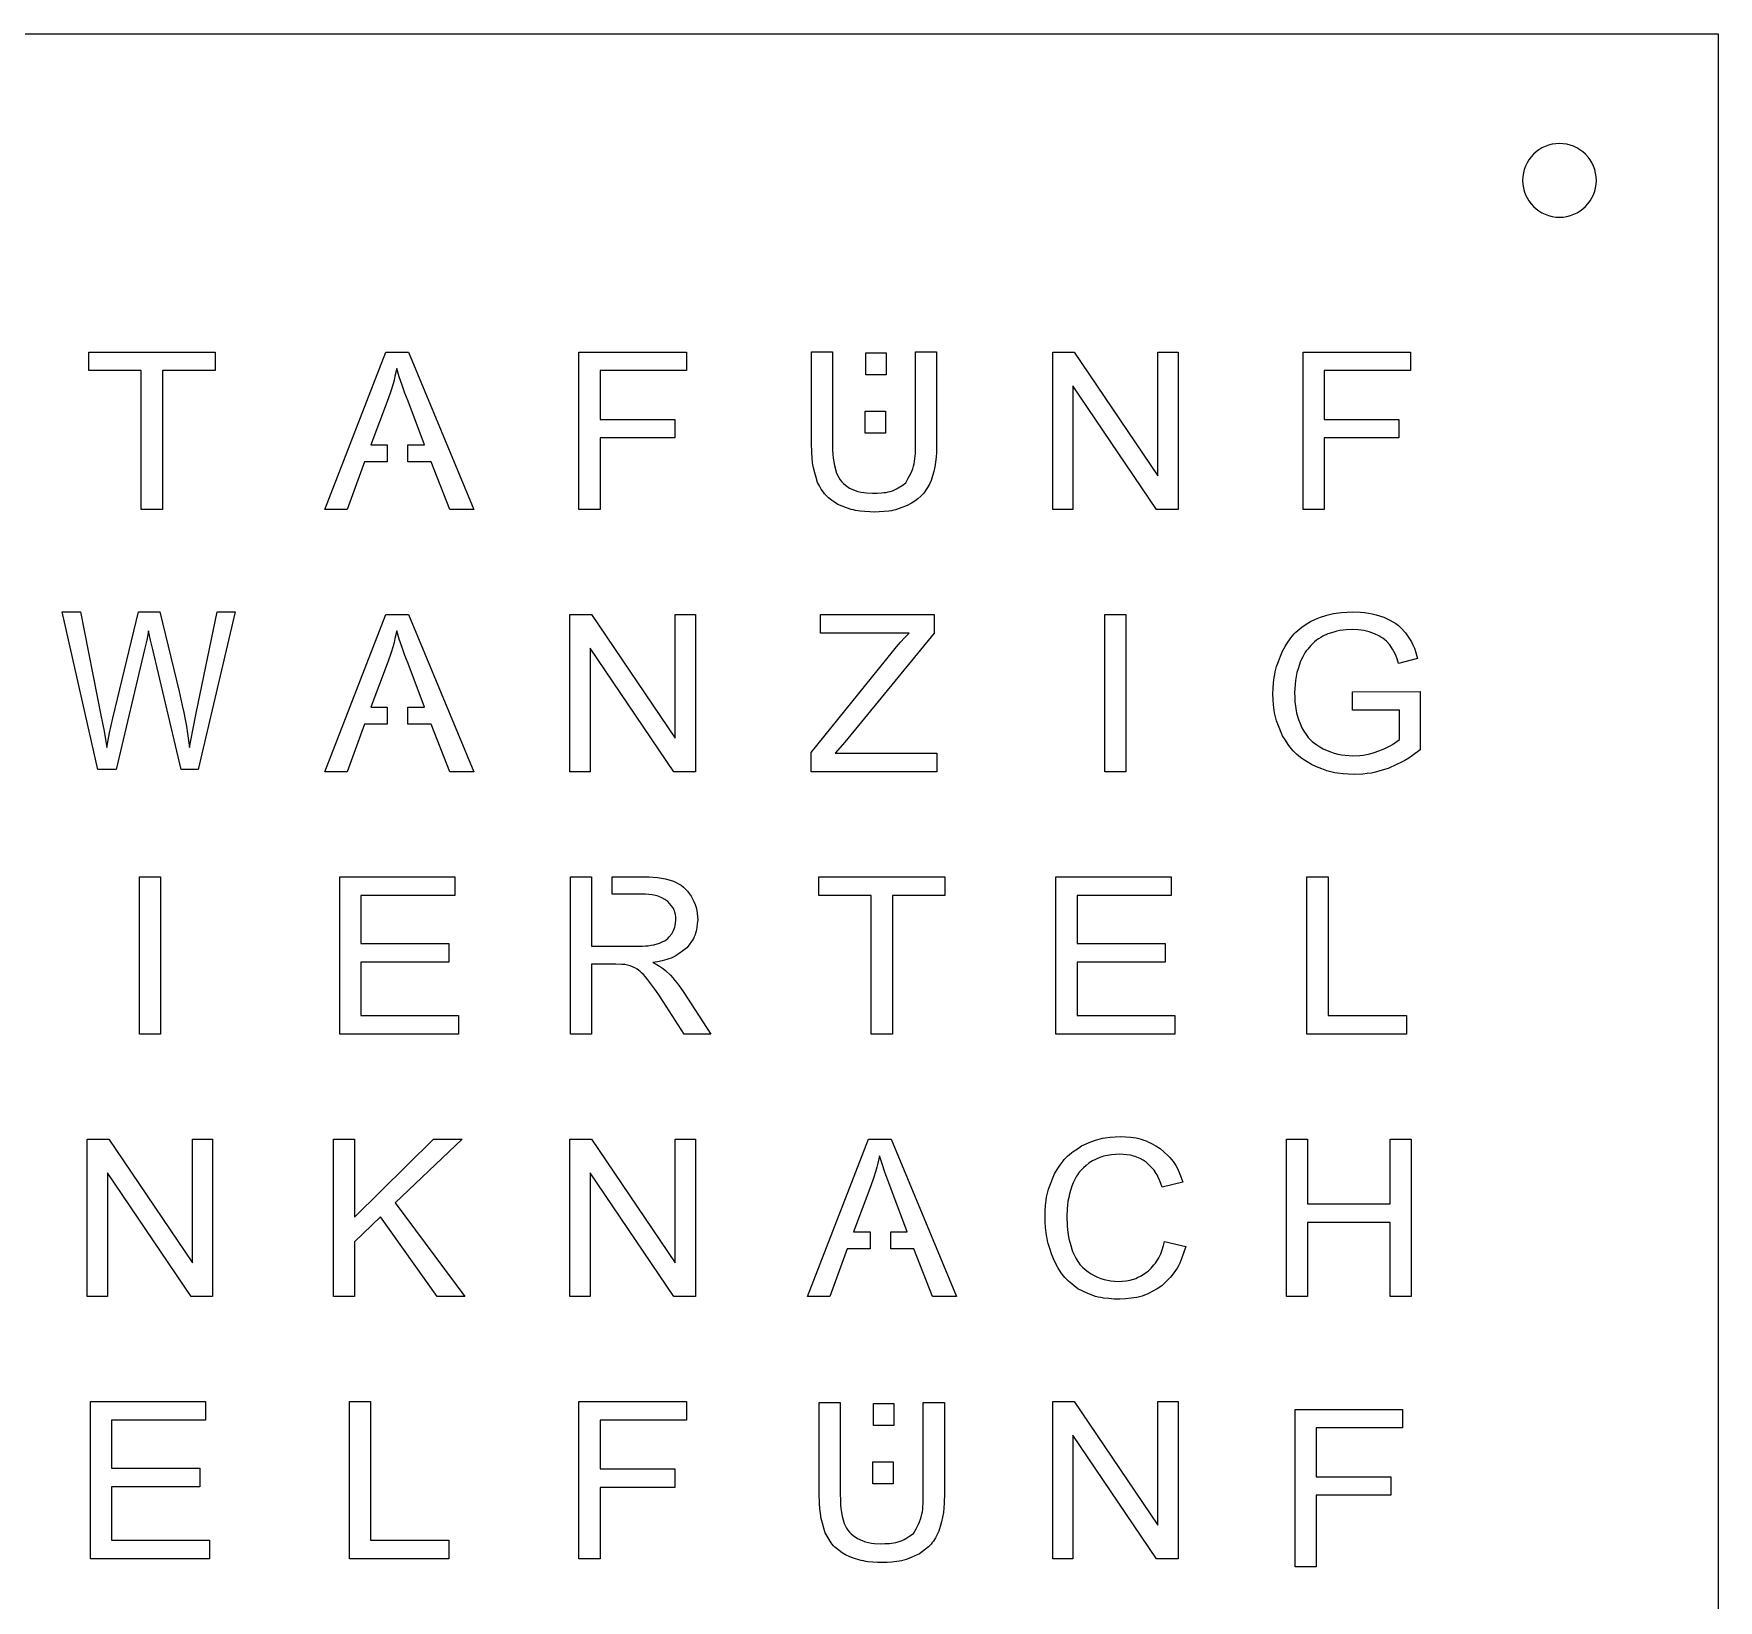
# Model space of a CAD drawing. Header units: millimetres. Extents: x 0 to 210, y 0 to 209.
# Drawn here: x 97.4 to 210.1, y 104.5 to 209.4 of the extents above; entities that cross this region are included whole.
import ezdxf

# ---------------------------------------------------------------- set-up
doc = ezdxf.new("R2010")
doc.units = ezdxf.units.MM
doc.layers.get('0').update_dxf_attribs({"linetype": 'CONTINUOUS'})

msp = doc.modelspace()

# ---------------------------------------------------------------- linework, layer by layer
at = {"color": 1}
for points in [[(0.188194, 209.369029), (210.099484, 209.369029), (210.099484, -0.405051), (0.188194, -0.405051)], [(199.47154, 202.015422)], [(105.97172, 186.808078), (105.97172, 177.513092), (104.5624, 177.513092), (104.5624, 186.808078), (101.05366, 186.808078), (101.05366, 188.051722), (109.49499, 188.051722), (109.49499, 186.808078)], [(121.02362, 180.704878), (119.50382, 180.704878), (118.33424, 177.51309), (116.83775, 177.51309), (120.92766, 188.051725), (122.44593, 188.051725), (126.80462, 177.51309), (125.19917, 177.51309), (123.95695, 180.704878), (122.40809, 180.704878), (122.40809, 181.840687), (123.52108, 181.840687), (122.40961, 184.759303), (122.40961, 184.759303), (122.20602, 185.300635), (122.00986, 185.84456), (121.82731, 186.392996), (121.65411, 186.9446), (121.65411, 186.9446), (121.53795, 186.433795), (121.47515, 186.179689), (121.40675, 185.927118), (121.25084, 185.427353), (121.08016, 184.931715), (119.91058, 181.840582), (121.02358, 181.840582)], [(135.26113, 182.300764), (135.26113, 177.513092), (133.85183, 177.513092), (133.85183, 188.051722), (141.0364, 188.051722), (141.0364, 186.808078), (135.26113, 186.808078), (135.26113, 183.54441), (140.2591, 183.54441), (140.2591, 182.300764)], [(155.71721, 179.296238), (155.71721, 179.296238), (155.89242, 179.605735), (156.05383, 179.919073), (156.12503, 180.078333), (156.18763, 180.239994), (156.23993, 180.404534), (156.28173, 180.571955), (156.31423, 180.741967), (156.33853, 180.914283), (156.35593, 181.08852), (156.36733, 181.264388), (156.37743, 181.619676), (156.37819, 181.977557), (156.37819, 188.059257), (157.78757, 188.059257), (157.78757, 181.970434), (157.78757, 181.970434), (157.77227, 181.328207), (157.75267, 181.008918), (157.71877, 180.691741), (157.66607, 180.377444), (157.59557, 180.065834), (157.51307, 179.756049), (157.42447, 179.447224), (157.42447, 179.447224), (157.30821, 179.217309), (157.18575, 178.992577), (157.0509, 178.778214), (156.9769, 178.676552), (156.8975, 178.579402), (156.8123, 178.487242), (156.722, 178.398922), (156.52887, 178.233326), (156.32401, 178.077521), (156.11326, 177.926708), (156.11326, 177.926708), (155.8187, 177.788471), (155.52191, 177.659066), (155.22065, 177.547324), (155.06764, 177.501244), (154.91271, 177.461884), (154.75589, 177.430204), (154.59742, 177.405244), (154.27649, 177.371644), (153.95177, 177.352444), (153.62518, 177.340924), (153.62518, 177.340924), (153.30715, 177.351484), (152.99058, 177.367804), (152.67692, 177.397564), (152.52163, 177.419644), (152.36762, 177.447484), (152.21505, 177.481084), (152.06397, 177.521404), (151.76546, 177.618744), (151.47039, 177.731445), (151.17705, 177.851827), (151.17705, 177.851827), (150.95884, 177.99304), (150.7468, 178.139725), (150.54705, 178.297449), (150.45375, 178.381929), (150.36575, 178.471209), (150.28375, 178.566249), (150.20725, 178.666089), (150.06735, 178.877669), (149.93989, 179.100384), (149.81867, 179.328667), (149.81867, 179.328667), (149.71917, 179.651028), (149.62657, 179.974445), (149.54747, 180.30007), (149.48847, 180.628959), (149.45067, 180.961304), (149.42887, 181.296241), (149.41197, 181.970435), (149.41197, 188.059258), (150.82102, 188.059258), (150.82102, 181.977625), (150.82102, 181.977625), (150.82802, 181.463652), (150.84012, 181.207913), (150.86292, 180.953615), (150.89992, 180.701332), (150.95142, 180.451066), (151.07926, 179.953988), (151.07926, 179.953988), (151.23891, 179.649771), (151.32931, 179.50683), (151.43246, 179.374833), (151.55106, 179.256179), (151.68223, 179.148469), (151.96551, 178.951098), (151.96551, 178.951098), (152.33286, 178.793949), (152.51952, 178.727709), (152.70977, 178.675869), (152.9041, 178.641309), (153.10161, 178.620189), (153.50194, 178.599069), (153.50194, 178.599069), (153.80663, 178.607469), (154.10805, 178.624749), (154.25651, 178.640109), (154.40294, 178.661229), (154.54691, 178.689069), (154.68802, 178.725549), (154.82588, 178.770669), (154.96019, 178.826349), (155.0913, 178.890669), (155.21976, 178.962669), (155.47081, 179.123466)], [(154.40494, 187.995581), (154.40494, 186.521898), (153.03921, 186.521898), (153.03921, 187.995581)], [(166.90424, 185.794471), (166.90424, 177.513092), (165.55305, 177.513092), (165.55305, 188.051722), (166.99868, 188.051722), (172.59233, 179.777532), (172.59233, 188.051722), (173.94353, 188.051722), (173.94353, 177.513092), (172.4979, 177.513092)], [(183.7174, 182.300764), (183.7174, 177.513092), (182.30809, 177.513092), (182.30809, 188.051722), (189.49266, 188.051722), (189.49266, 186.808078), (183.7174, 186.808078), (183.7174, 183.54441), (188.71537, 183.54441), (188.71537, 182.300764)], [(154.36873, 184.090606), (154.36873, 182.616922), (153.003, 182.616922), (153.003, 184.090606)], [(104.78519, 168.147982), (102.8757, 160.10611), (101.66002, 160.10611), (99.271625, 170.660613), (100.49346, 170.660613), (101.86263, 163.741869), (101.86263, 163.741869), (101.96749, 163.20428), (102.06709, 162.665444), (102.15829, 162.124495), (102.24369, 161.582107), (102.24369, 161.582107), (102.44237, 162.558771), (102.6489, 163.533179), (104.36191, 170.660709), (105.79863, 170.660709), (107.08799, 165.318664), (107.08799, 165.318664), (107.29967, 164.393915), (107.39937, 163.929957), (107.49157, 163.464175), (107.57497, 162.996089), (107.64967, 162.525987), (107.78713, 161.582232), (107.78713, 161.582232), (108.00007, 162.733535), (108.23532, 163.878886), (109.64747, 170.660844), (110.84473, 170.660844), (108.37652, 160.10633), (107.22837, 160.10633), (105.33118, 168.148203), (105.33118, 168.148203), (105.18508, 168.76595), (105.04868, 169.386576), (105.04868, 169.386576), (104.92315, 168.76547)], [(121.02362, 163.140489), (119.50382, 163.140489), (118.33424, 159.948711), (116.83775, 159.948711), (120.92766, 170.487337), (122.44593, 170.487337), (126.80462, 159.948711), (125.19917, 159.948711), (123.95695, 163.140489), (122.40809, 163.140489), (122.40809, 164.276308), (123.52108, 164.276308), (122.40961, 167.194915), (122.40961, 167.194915), (122.20602, 167.736343), (122.00986, 168.280267), (121.82731, 168.828704), (121.65411, 169.380308), (121.65411, 169.380308), (121.53795, 168.869503), (121.47515, 168.615396), (121.40675, 168.362826), (121.25084, 167.86306), (121.08016, 167.367423), (119.91058, 164.276289), (121.02358, 164.276289)], [(134.60007, 168.230089), (134.60007, 159.94871), (133.24887, 159.94871), (133.24887, 170.487341), (134.69451, 170.487341), (140.28815, 162.21315), (140.28815, 170.487341), (141.63935, 170.487341), (141.63935, 159.94871), (140.19372, 159.94871)], [(157.80597, 161.192355), (157.80597, 159.94871), (149.38643, 159.94871), (149.38643, 161.242675), (154.84206, 167.992862), (154.84206, 167.992862), (155.10783, 168.314482), (155.379, 168.631419), (155.65962, 168.940163), (155.94626, 169.243695), (150.00391, 169.243695), (150.00391, 170.487341), (157.63162, 170.487341), (157.63162, 169.243695), (151.65295, 161.93279), (151.00641, 161.192358)], [(170.45294, 170.487341), (170.45294, 159.94871), (169.04363, 159.94871), (169.04363, 170.487341)], [(188.75862, 162.117343), (188.75862, 164.079858), (185.62762, 164.079858), (185.62762, 165.316312), (190.13887, 165.323512), (190.13887, 161.412853), (190.13887, 161.412853), (189.63622, 161.047965), (189.37938, 160.874977), (189.1159, 160.713316), (188.84409, 160.565959), (188.56526, 160.430602), (187.99585, 160.179952), (187.99585, 160.179952), (187.4423, 160.006195), (187.1633, 159.931315), (186.88163, 159.870835), (186.59669, 159.827635), (186.30906, 159.798835), (185.72932, 159.766195), (185.72932, 159.766195), (185.35767, 159.786355), (184.98795, 159.814195), (184.62205, 159.858355), (184.44115, 159.889075), (184.26191, 159.926515), (184.08455, 159.971635), (183.90894, 160.023475), (183.56197, 160.145776), (183.21899, 160.284685), (182.87801, 160.43185), (182.87801, 160.43185), (182.57959, 160.616646), (182.28834, 160.808546), (182.14767, 160.909344), (182.01149, 161.014558), (181.88069, 161.125051), (181.75619, 161.241785), (181.63859, 161.365334), (181.52732, 161.495124), (181.42148, 161.630193), (181.32017, 161.769774), (181.12748, 162.058727), (180.94203, 162.354785), (180.94203, 162.354785), (180.79684, 162.69145), (180.65991, 163.030035), (180.53944, 163.372459), (180.48794, 163.54564), (180.44374, 163.720548), (180.40714, 163.897184), (180.37744, 164.075452), (180.33464, 164.435829), (180.30754, 164.799757), (180.28834, 165.165509), (180.28834, 165.165509), (180.30894, 165.537981), (180.33724, 165.908725), (180.38094, 166.276109), (180.41094, 166.457929), (180.44774, 166.638309), (180.49194, 166.817057), (180.54294, 166.99427), (180.66173, 167.344854), (180.79622, 167.691983), (180.93857, 168.037383), (180.93857, 168.037383), (181.11324, 168.340065), (181.29537, 168.635739), (181.39147, 168.778775), (181.4923, 168.917492), (181.59872, 169.051026), (181.71166, 169.178511), (181.83185, 169.299276), (181.95884, 169.413706), (182.09165, 169.522664), (182.22931, 169.627109), (182.51532, 169.826113), (182.80908, 170.017821), (182.80908, 170.017821), (183.14503, 170.163258), (183.483, 170.300247), (183.82503, 170.420244), (183.99819, 170.471124), (184.17313, 170.514324), (184.34992, 170.549844), (184.52836, 170.578644), (184.88925, 170.619924), (185.2539, 170.645844), (185.62044, 170.664084), (185.62044, 170.664084), (186.15504, 170.639124), (186.42028, 170.615124), (186.68302, 170.577684), (186.94263, 170.522964), (187.19956, 170.454804), (187.70898, 170.293335), (187.70898, 170.293335), (188.12204, 170.100091), (188.32077, 169.992765), (188.51016, 169.872576), (188.6877, 169.736163), (188.85505, 169.585734), (189.17277, 169.261645), (189.17277, 169.261645), (189.43821, 168.860086), (189.55946, 168.653978), (189.66699, 168.441439), (189.75909, 168.221699), (189.83909, 167.996392), (189.97914, 167.53637), (188.70785, 167.191353), (188.70785, 167.191353), (188.59744, 167.52581), (188.53604, 167.690159), (188.46724, 167.850955), (188.38884, 168.00724), (188.30154, 168.159397), (188.11209, 168.456606), (188.11209, 168.456606), (187.8922, 168.686617), (187.77616, 168.793463), (187.6528, 168.890613), (187.52104, 168.976053), (187.38271, 169.052853), (187.09506, 169.192626), (187.09506, 169.192626), (186.73816, 169.312719), (186.55798, 169.363599), (186.37571, 169.403919), (186.19099, 169.431759), (186.00429, 169.449999), (185.62764, 169.469199), (185.62764, 169.469199), (185.19974, 169.451919), (184.98745, 169.433679), (184.77717, 169.404879), (184.56946, 169.362639), (184.36399, 169.307919), (183.95681, 169.177938), (183.95681, 169.177938), (183.64305, 169.029045), (183.49105, 168.947445), (183.34492, 168.857205), (183.20621, 168.756599), (183.0739, 168.646777), (182.81992, 168.41187), (182.81992, 168.41187), (182.62112, 168.170723), (182.52692, 168.046886), (182.43902, 167.919017), (182.35882, 167.786348), (182.28502, 167.649647), (182.148, 167.369525), (182.148, 167.369525), (181.97315, 166.853248), (181.89835, 166.592709), (181.83875, 166.329291), (181.79735, 166.062417), (181.77045, 165.792758), (181.74105, 165.248834), (181.74105, 165.248834), (181.75175, 164.943369), (181.76865, 164.639151), (181.79785, 164.337622), (181.84555, 164.040028), (181.87825, 163.893055), (181.91715, 163.747426), (182.01005, 163.459432), (182.1172, 163.174415), (182.23147, 162.890933), (182.23147, 162.890933), (182.36693, 162.672057), (182.50786, 162.458654), (182.6597, 162.256098), (182.7414, 162.161058), (182.8279, 162.069858), (182.9197, 161.984418), (183.0163, 161.903778), (183.22129, 161.754021), (183.43736, 161.615304), (183.65898, 161.482155), (183.65898, 161.482155), (184.13784, 161.287759), (184.38047, 161.204239), (184.62694, 161.137039), (184.8781, 161.089039), (185.13309, 161.057359), (185.64945, 161.021839), (185.64945, 161.021839), (186.10797, 161.049679), (186.33521, 161.073679), (186.56004, 161.110159), (186.78194, 161.161039), (187.00146, 161.224399), (187.43651, 161.370508), (187.43651, 161.370508), (187.78816, 161.520553), (187.96064, 161.601193), (188.12911, 161.688553), (188.29232, 161.785033), (188.45055, 161.890055)], [(105.84458, 152.922958), (105.84458, 142.384329), (104.43528, 142.384329), (104.43528, 152.922958)], [(125.79486, 143.627976), (125.79486, 142.384333), (117.84752, 142.384333), (117.84752, 152.922958), (125.54787, 152.922958), (125.54787, 151.679314), (119.25683, 151.679314), (119.25683, 148.451585), (125.14832, 148.451585), (125.14832, 147.215132), (119.25683, 147.215132), (119.25683, 143.627976)], [(136.0742, 152.922958), (138.00234, 152.922958), (138.00234, 152.922958), (138.55262, 152.913658), (138.82635, 152.899258), (139.09838, 152.873338), (139.36819, 152.832058), (139.63577, 152.776378), (140.16716, 152.638621), (140.16716, 152.638621), (140.34675, 152.550301), (140.52225, 152.457181), (140.68959, 152.354271), (140.84468, 152.237153), (140.9851, 152.102948), (141.11372, 151.955015), (141.23447, 151.797963), (141.35128, 151.636302), (141.35128, 151.636302), (141.53973, 151.26047), (141.62063, 151.068858), (141.68553, 150.872927), (141.73113, 150.671619), (141.76103, 150.465991), (141.79453, 150.047632), (141.79453, 150.047632), (141.77203, 149.78479), (141.74083, 149.525307), (141.71923, 149.397822), (141.69213, 149.272449), (141.65843, 149.149571), (141.61713, 149.02967), (141.56733, 148.913033), (141.50963, 148.799371), (141.44523, 148.688301), (141.37513, 148.57944), (141.22252, 148.366516), (141.06088, 148.157049), (141.06088, 148.157049), (140.81087, 147.962653), (140.55628, 147.778145), (140.42584, 147.692705), (140.29254, 147.613025), (140.15581, 147.541025), (140.01515, 147.477665), (139.87075, 147.422945), (139.72307, 147.374945), (139.41975, 147.296225), (139.10893, 147.233825), (138.79436, 147.179105), (138.79436, 147.179105), (139.01914, 147.067075), (139.2377, 146.94535), (139.44491, 146.805961), (139.6443, 146.65438), (139.6443, 146.65438), (139.96767, 146.329427), (140.12389, 146.16239), (140.27354, 145.989978), (140.41559, 145.811326), (140.55167, 145.627778), (140.81389, 145.252522), (142.66634, 142.384228), (140.89373, 142.384228), (139.48442, 144.576812), (139.48442, 144.576812), (139.24086, 144.947268), (138.99196, 145.31398), (138.73318, 145.673876), (138.46739, 146.028973), (138.46739, 146.028973), (138.30698, 146.223848), (138.13734, 146.409412), (138.04624, 146.495812), (137.95064, 146.577412), (137.75186, 146.733312), (137.75186, 146.733312), (137.59917, 146.821632), (137.44218, 146.900352), (137.27783, 146.962752), (137.10895, 147.014592), (137.10895, 147.014592), (136.91377, 147.040512), (136.71799, 147.057792), (136.32438, 147.065192), (134.68987, 147.065192), (134.68987, 142.38535), (133.2805, 142.38535), (133.2805, 152.923918), (134.68981, 152.923918), (134.68981, 148.271867), (137.7191, 148.271867), (137.7191, 148.271867), (138.1029, 148.279467), (138.29386, 148.290027), (138.48367, 148.308267), (138.67198, 148.337067), (138.85884, 148.375467), (139.23012, 148.469547), (139.23012, 148.469547), (139.47384, 148.581096), (139.58957, 148.644456), (139.69795, 148.717416), (139.79715, 148.801896), (139.88855, 148.895976), (140.05833, 149.101412), (140.05833, 149.101412), (140.17745, 149.323647), (140.22875, 149.437117), (140.27025, 149.553466), (140.29965, 149.673368), (140.31915, 149.796245), (140.34155, 150.046704), (140.34155, 150.046704), (140.32405, 150.222764), (140.30005, 150.39604), (140.26305, 150.563557), (140.23775, 150.644197), (140.20675, 150.721957), (140.16945, 150.797797), (140.12635, 150.870757), (140.02623, 151.01053), (139.91291, 151.144543), (139.79301, 151.275677), (139.79301, 151.275677), (139.59467, 151.39481), (139.39376, 151.505592), (139.18772, 151.599672), (139.08197, 151.638072), (138.97408, 151.669752), (138.8642, 151.694712), (138.75259, 151.713912), (138.52517, 151.738872), (138.29379, 151.751352), (138.06042, 151.757352), (136.07417, 151.757352)], [(154.82276, 151.679314), (154.82276, 142.384333), (153.41345, 142.384333), (153.41345, 151.679314), (149.9047, 151.679314), (149.9047, 152.922958), (158.34603, 152.922958), (158.34603, 151.679314)], [(173.72196, 143.627973), (173.72196, 142.384329), (165.77462, 142.384329), (165.77462, 152.922958), (173.47497, 152.922958), (173.47497, 151.679313), (167.18393, 151.679313), (167.18393, 148.451589), (173.07542, 148.451589), (173.07542, 147.215133), (167.18393, 147.215133), (167.18393, 143.627973)], [(189.22751, 143.627973), (189.22751, 142.384329), (182.57325, 142.384329), (182.57325, 152.922958), (183.98256, 152.922958), (183.98256, 143.627973)], [(102.29589, 133.101325), (102.29589, 124.819946), (100.9447, 124.819946), (100.9447, 135.358576), (102.39033, 135.358576), (107.98397, 127.084387), (107.98397, 135.358576), (109.33517, 135.358576), (109.33517, 124.819946), (107.88954, 124.819946)], [(118.82822, 128.471802), (118.82822, 124.819944), (117.41891, 124.819944), (117.41891, 135.358579), (118.82822, 135.358579), (118.82822, 130.132394), (124.11677, 135.358579), (126.02732, 135.358579), (121.55967, 131.088495), (126.22346, 124.819944), (124.36376, 124.819944), (120.5717, 130.153964)], [(134.60007, 133.101325), (134.60007, 124.819946), (133.24887, 124.819946), (133.24887, 135.358576), (134.69451, 135.358576), (140.28815, 127.084387), (140.28815, 135.358576), (141.63935, 135.358576), (141.63935, 124.819946), (140.19372, 124.819946)], [(153.3278, 128.011732), (151.808, 128.011732), (150.63842, 124.819944), (149.14193, 124.819944), (153.23184, 135.358579), (154.75011, 135.358579), (159.1088, 124.819944), (157.50335, 124.819944), (156.26112, 128.011732), (154.71227, 128.011732), (154.71227, 129.147541), (155.82526, 129.147541), (154.71379, 132.066157), (154.71379, 132.066157), (154.5102, 132.607585), (154.31404, 133.15151), (154.13149, 133.699946), (153.95829, 134.25155), (153.95829, 134.25155), (153.84213, 133.740745), (153.77933, 133.486638), (153.71093, 133.234068), (153.55501, 132.734303), (153.38434, 132.238665), (152.21475, 129.147522), (153.32776, 129.147522)], [(169.9299, 125.833553), (169.9299, 125.833553), (170.20328, 125.853043), (170.4738, 125.880693), (170.73862, 125.924563), (170.868, 125.955183), (170.99489, 125.992913), (171.11898, 126.038613), (171.24044, 126.091893), (171.47695, 126.216691), (171.70743, 126.35872), (171.9349, 126.509369), (171.9349, 126.509369), (172.1381, 126.724232), (172.33268, 126.943904), (172.42408, 127.057047), (172.50998, 127.173185), (172.58958, 127.292933), (172.66158, 127.416857), (172.72608, 127.544957), (172.78408, 127.676723), (172.88408, 127.949165), (172.96898, 128.229988), (173.04638, 128.515006), (174.45569, 128.162761), (174.45569, 128.162761), (174.33594, 127.786843), (174.20638, 127.416886), (174.13488, 127.236006), (174.05728, 127.058861), (173.97228, 126.88619), (173.87868, 126.718731), (173.77536, 126.557195), (173.66252, 126.401448), (173.54148, 126.250683), (173.41362, 126.104066), (173.14288, 125.81996), (172.86122, 125.542497), (172.86122, 125.542497), (172.53922, 125.340239), (172.21331, 125.149683), (172.04768, 125.062423), (171.8796, 124.982453), (171.70859, 124.911323), (171.53416, 124.850363), (171.35615, 124.800153), (171.17495, 124.759543), (170.99101, 124.727093), (170.80479, 124.701463), (170.42733, 124.665363), (170.04623, 124.640113), (170.04623, 124.640113), (169.67706, 124.654703), (169.31022, 124.678123), (168.94802, 124.719023), (168.76939, 124.748783), (168.59279, 124.786223), (168.41852, 124.832403), (168.24657, 124.887413), (168.07667, 124.950103), (167.90846, 125.019223), (167.57576, 125.171437), (167.24577, 125.333866), (167.24577, 125.333866), (166.98332, 125.538793), (166.72834, 125.749748), (166.60598, 125.859368), (166.48829, 125.972761), (166.37619, 126.090675), (166.27063, 126.21386), (166.17193, 126.342612), (166.07943, 126.476328), (165.90927, 126.755806), (165.75314, 127.046623), (165.60402, 127.343112), (165.60402, 127.343112), (165.48025, 127.685758), (165.36336, 128.029757), (165.26024, 128.376463), (165.21604, 128.551256), (165.17784, 128.72723), (165.14614, 128.90448), (165.12024, 129.082883), (165.08264, 129.442482), (165.05854, 129.80472), (165.04104, 130.168274), (165.04104, 130.168274), (165.05754, 130.541265), (165.08184, 130.912517), (165.12174, 131.280305), (165.14994, 131.462355), (165.18494, 131.642889), (165.22774, 131.821704), (165.27804, 131.998859), (165.39668, 132.349127), (165.53241, 132.695593), (165.6767, 133.040149), (165.6767, 133.040149), (165.85009, 133.323189), (166.03017, 133.599855), (166.22361, 133.863773), (166.32743, 133.988954), (166.43709, 134.108558), (166.55322, 134.221989), (166.67532, 134.329718), (166.80254, 134.43256), (166.93402, 134.53133), (167.20637, 134.719927), (167.48554, 134.902007), (167.48554, 134.902007), (167.79308, 135.041799), (168.10259, 135.173825), (168.41604, 135.290318), (168.57486, 135.340338), (168.73539, 135.383538), (168.89779, 135.419438), (169.06186, 135.448718), (169.39407, 135.491148), (169.73011, 135.518508), (170.06807, 135.538288), (170.06807, 135.538288), (170.42895, 135.516978), (170.78675, 135.485878), (170.96353, 135.463508), (171.13837, 135.434998), (171.31089, 135.399098), (171.48071, 135.354648), (171.64748, 135.300408), (171.81131, 135.236858), (171.9726, 135.165248), (172.1318, 135.086918), (172.44554, 134.915417), (172.75591, 134.733175), (172.75591, 134.733175), (173.01633, 134.497058), (173.26753, 134.254807), (173.38679, 134.129463), (173.50028, 134.000288), (173.60684, 133.866515), (173.70534, 133.727385), (173.79534, 133.582611), (173.87784, 133.432815), (173.95384, 133.27871), (174.02434, 133.121024), (174.15358, 132.797751), (174.27419, 132.468737), (172.88667, 132.145243), (172.88667, 132.145243), (172.79897, 132.384863), (172.70567, 132.620826), (172.60106, 132.849484), (172.54276, 132.95993), (172.47956, 133.067169), (172.41066, 133.17076), (172.33596, 133.2706), (172.17234, 133.461041), (171.99529, 133.642794), (171.81152, 133.820198), (171.81152, 133.820198), (171.60684, 133.939946), (171.39992, 134.052523), (171.18852, 134.150753), (171.08045, 134.192223), (170.97043, 134.227453), (170.85842, 134.256253), (170.74463, 134.279383), (170.51278, 134.312023), (170.27689, 134.331703), (170.03898, 134.344853), (170.03898, 134.344853), (169.76508, 134.330163), (169.49333, 134.308373), (169.22586, 134.272183), (169.09441, 134.246453), (168.96483, 134.214483), (168.83738, 134.175413), (168.71199, 134.129333), (168.46629, 134.020337), (168.22533, 133.895424), (167.98676, 133.762563), (167.98676, 133.762563), (167.79492, 133.601334), (167.60912, 133.435709), (167.43538, 133.2613), (167.35498, 133.16943), (167.27978, 133.07372), (167.21028, 132.97383), (167.14608, 132.870161), (167.03019, 132.653648), (166.92616, 132.428504), (166.82806, 132.19904), (166.82806, 132.19904), (166.68686, 131.702462), (166.62616, 131.452579), (166.57716, 131.200786), (166.54266, 130.94666), (166.51986, 130.690634), (166.49396, 130.175403), (166.49396, 130.175403), (166.51806, 129.575867), (166.54236, 129.278187), (166.58146, 128.983022), (166.63936, 128.691064), (166.71366, 128.401908), (166.8898, 127.828292), (166.8898, 127.828292), (166.99702, 127.602975), (167.11008, 127.38241), (167.23484, 127.171349), (167.30344, 127.070868), (167.37714, 126.974548), (167.45664, 126.882868), (167.54154, 126.795608), (167.72444, 126.631816), (167.91975, 126.478104), (168.12127, 126.329442), (168.12127, 126.329442), (168.33463, 126.221934), (168.54963, 126.120233), (168.76787, 126.030183), (168.99099, 125.957513), (169.22008, 125.906153), (169.45405, 125.872263), (169.69128, 125.849993)], [(182.60344, 129.787339), (182.60344, 124.819944), (181.19413, 124.819944), (181.19413, 135.358579), (182.60344, 135.358579), (182.60344, 131.030982), (188.13898, 131.030982), (188.13898, 135.358579), (189.54829, 135.358579), (189.54829, 124.819944), (188.13898, 124.819944), (188.13898, 129.787339)], [(109.11361, 108.49921), (109.11361, 107.25557), (101.16626, 107.25557), (101.16626, 117.794195), (108.86661, 117.794195), (108.86661, 116.55055), (102.57557, 116.55055), (102.57557, 113.322824), (108.46706, 113.322824), (108.46706, 112.086364), (102.57557, 112.086364), (102.57557, 108.49921)], [(125.14832, 108.49921), (125.14832, 107.25557), (118.49406, 107.25557), (118.49406, 117.794191), (119.90337, 117.794191), (119.90337, 108.49921)], [(135.26113, 112.043232), (135.26113, 107.25557), (133.85183, 107.25557), (133.85183, 117.794195), (141.0364, 117.794195), (141.0364, 116.55055), (135.26113, 116.55055), (135.26113, 113.286882), (140.2591, 113.286882), (140.2591, 112.043232)], [(156.23404, 108.96479), (156.23404, 108.96479), (156.40925, 109.27429), (156.57066, 109.58763), (156.64186, 109.74689), (156.70446, 109.90855), (156.75676, 110.073088), (156.79856, 110.240509), (156.83106, 110.410521), (156.85536, 110.582837), (156.87276, 110.757074), (156.88416, 110.932942), (156.89426, 111.28823), (156.89503, 111.646111), (156.89503, 117.727811), (158.3044, 117.727811), (158.3044, 111.638988), (158.3044, 111.638988), (158.2891, 110.996761), (158.2695, 110.677472), (158.2356, 110.360295), (158.1829, 110.045998), (158.1124, 109.73439), (158.0298, 109.4246), (157.9412, 109.11578), (157.9412, 109.11578), (157.82495, 108.88586), (157.70249, 108.66113), (157.56764, 108.44677), (157.49364, 108.34511), (157.41414, 108.24801), (157.32894, 108.15581), (157.23864, 108.06751), (157.04551, 107.90191), (156.84064, 107.7461), (156.6299, 107.59529), (156.6299, 107.59529), (156.33534, 107.45705), (156.03855, 107.32765), (155.73728, 107.21591), (155.58428, 107.16981), (155.42934, 107.13041), (155.27253, 107.09871), (155.11406, 107.07371), (154.79312, 107.04011), (154.46841, 107.02091), (154.14182, 107.00941), (154.14182, 107.00941), (153.82379, 107.02001), (153.50722, 107.03631), (153.19355, 107.06611), (153.03827, 107.08821), (152.88426, 107.11601), (152.73169, 107.14961), (152.58061, 107.18991), (152.2821, 107.28721), (151.98703, 107.39992), (151.69368, 107.52029), (151.69368, 107.52029), (151.47548, 107.66151), (151.26343, 107.80819), (151.06369, 107.96592), (150.97039, 108.05042), (150.88239, 108.13972), (150.80039, 108.23472), (150.72389, 108.33452), (150.58399, 108.5461), (150.45653, 108.76881), (150.33531, 108.99709), (150.33531, 108.99709), (150.23581, 109.31945), (150.14311, 109.64287), (150.06401, 109.9685), (150.00501, 110.297386), (149.96721, 110.629731), (149.94541, 110.964668), (149.92851, 111.638862), (149.92851, 117.727685), (151.33755, 117.727685), (151.33755, 111.646052), (151.33755, 111.646052), (151.34455, 111.132079), (151.35665, 110.87634), (151.37945, 110.622042), (151.41645, 110.369759), (151.46795, 110.119493), (151.59579, 109.62241), (151.59579, 109.62241), (151.75544, 109.3182), (151.84584, 109.17526), (151.94899, 109.04326), (152.0676, 108.92461), (152.19876, 108.8169), (152.48204, 108.61952), (152.48204, 108.61952), (152.84939, 108.46238), (153.03606, 108.39618), (153.2263, 108.34438), (153.42063, 108.30978), (153.61814, 108.28868), (154.01848, 108.26758), (154.01848, 108.26758), (154.32316, 108.27558), (154.62458, 108.29288), (154.77305, 108.30828), (154.91948, 108.32938), (155.06345, 108.35718), (155.20456, 108.39368), (155.34241, 108.43878), (155.47672, 108.49448), (155.60784, 108.55878), (155.73629, 108.63078), (155.98734, 108.79157)], [(154.92177, 117.664135), (154.92177, 116.190452), (153.55604, 116.190452), (153.55604, 117.664135)], [(166.90424, 115.536943), (166.90424, 107.25557), (165.55305, 107.25557), (165.55305, 117.794195), (166.99868, 117.794195), (172.59233, 109.52), (172.59233, 117.794195), (173.94353, 117.794195), (173.94353, 107.25557), (172.4979, 107.25557)], [(183.18823, 111.514063), (183.18823, 106.7264), (181.77893, 106.7264), (181.77893, 117.265031), (188.9635, 117.265031), (188.9635, 116.021387), (183.18823, 116.021387), (183.18823, 112.757716), (188.1862, 112.757716), (188.1862, 111.514063)], [(154.88556, 113.75916), (154.88556, 112.285476), (153.51983, 112.285476), (153.51983, 113.75916)]]:
    msp.add_lwpolyline(points, close=True, dxfattribs=at)
for points in [[(199.47154, 202.015422), (198.108855, 202.015422), (197.004181, 200.910748), (197.004181, 199.548063)], [(201.216226, 201.292749), (200.753507, 201.755469), (200.125924, 202.015422), (199.47154, 202.015422)], [(201.938899, 199.548063), (201.938899, 200.202447), (201.678946, 200.83003), (201.216226, 201.292749)], [(197.004181, 199.548063), (197.004181, 198.185378), (198.108855, 197.080704), (199.47154, 197.080704)], [(199.47154, 197.080704), (200.834225, 197.080704), (201.938899, 198.185378), (201.938899, 199.548063)]]:
    msp.add_open_spline(points, degree=3, dxfattribs=at)

doc.saveas('drawing.dxf')
